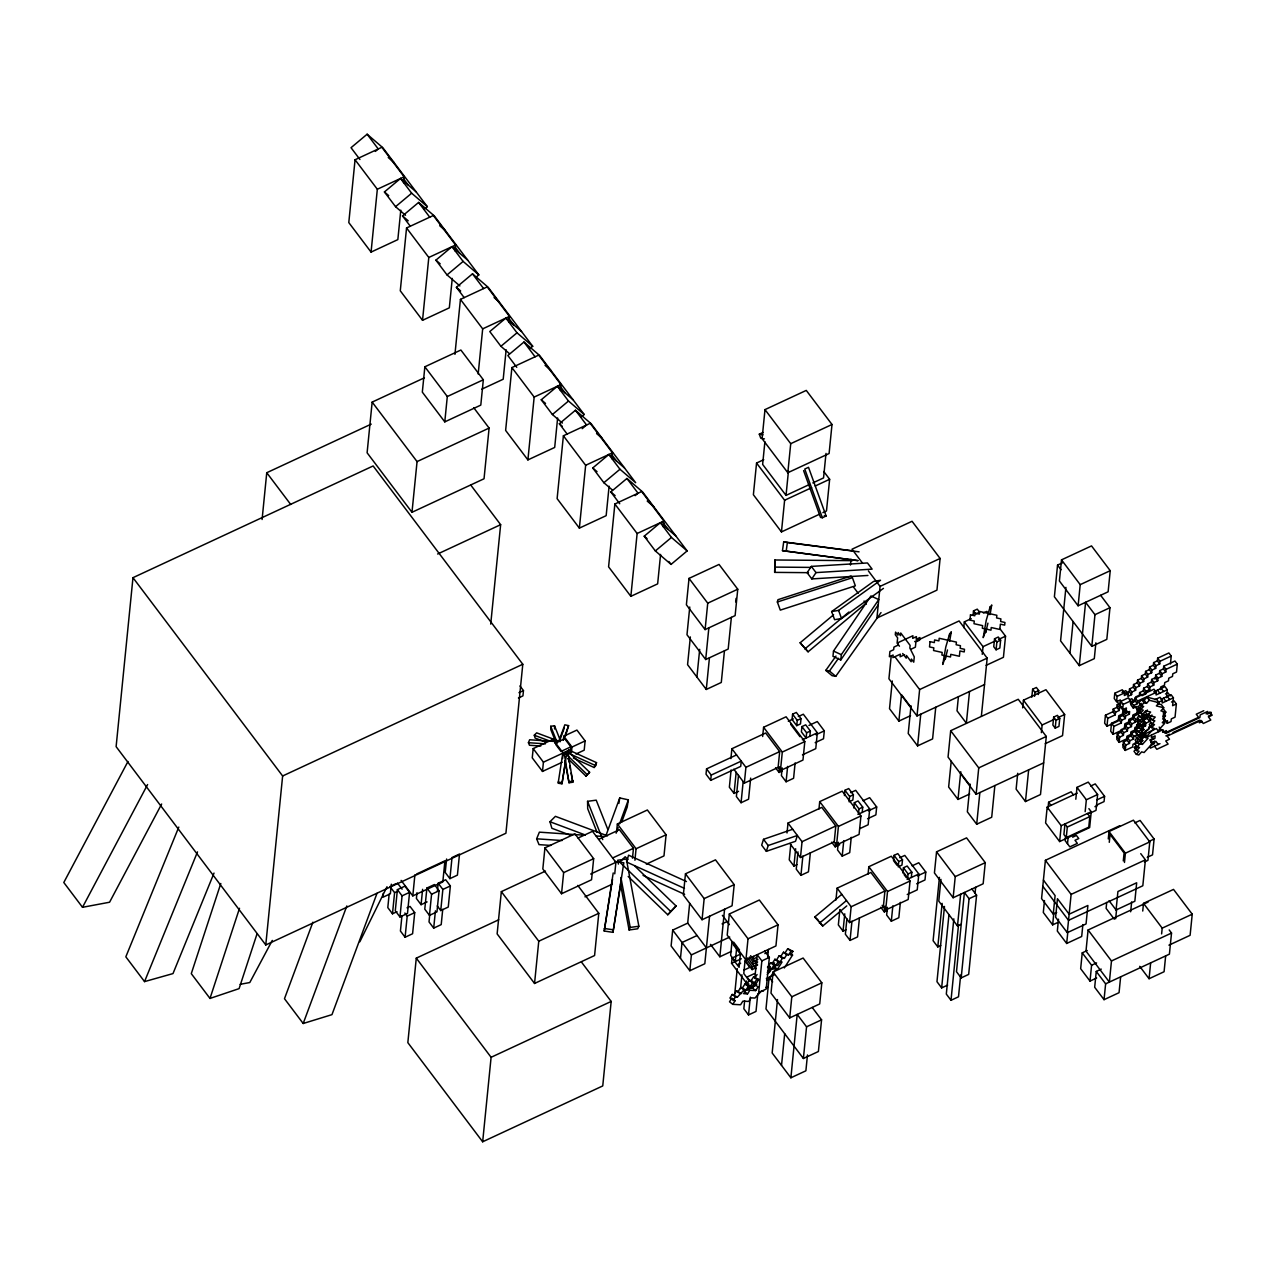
<?xml version="1.0" encoding="UTF-8"?>
<svg xmlns="http://www.w3.org/2000/svg" width="1276" height="1276" viewBox="0 0 1276 1276"><rect width="100%" height="100%" fill="white"/><g stroke="black" fill="none" stroke-linecap="round" stroke-linejoin="round"><path stroke-width="1.5" d="M561.966 783.799L566.719 753.318L562.875 752.76L558.138 783.225L561.966 783.799L565.428 762.282M621.284 880.663L612.974 932.341L604.218 931.033L613.214 872.943M612.974 932.341L623.82 862.767L615.064 861.46M132.975 577.677L116.116 746.651L265.775 944.958L505.918 833.244L522.793 664.27L373.134 465.963L132.975 577.677L282.634 775.983L265.775 944.958M262.09 519.507L266.748 472.726L371.22 424.126M403.535 182.675L404.125 176.79L381.859 147.282L355.063 159.755L348.795 222.582L371.061 252.09L397.841 239.617L400.792 210.173M371.061 252.09L377.329 189.247L355.063 159.755M424.398 377.808L372.161 402.099L367.105 452.789L411.988 512.282L484.035 478.771L489.107 428.082L473.747 407.73M455.006 250.894L455.596 245.008L433.346 215.5L406.55 227.973L400.281 290.8L422.531 320.308L449.327 307.835L452.262 278.391M422.531 320.308L428.8 257.465L406.55 227.973M424.86 366.786L422.324 392.131L444.782 421.877L480.797 405.114L483.333 379.769L460.875 350.023L424.86 366.786L447.302 396.533L444.782 421.877M411.988 512.282L417.061 461.593L372.161 402.099M383.247 893.439L382.864 897.267L390.36 893.79L391.317 884.188M389.148 894.157L387.808 907.603L392.482 913.807L396.98 911.702M392.482 913.807L394.587 892.674L389.914 886.485M397.394 889.643L395.289 910.777L399.962 916.965L407.475 913.472L409.58 892.355L404.907 886.166L397.394 889.643L402.068 895.848L399.962 916.965M454.942 354.345L460.429 299.366L487.209 286.893L509.475 316.4L508.885 322.286M401.956 915.674L400.425 931.033L405.098 937.238L412.595 933.745L414.716 912.627L410.027 906.423L407.028 907.826M405.098 937.238L407.204 916.12L404.859 913.026M416.678 873.948L444.925 860.806L442.82 881.923L412.802 895.896L414.907 874.762M416.981 892.722L416.407 898.479L421.08 904.684L427.093 901.893M421.08 904.684L422.611 889.324M498.709 919.789L416.279 958.148L407.841 1042.636L482.663 1141.781L602.75 1085.924L611.172 1001.437L581.489 962.088M426.902 888.048L424.78 909.166L429.47 915.37L436.966 911.877L439.072 890.76L434.398 884.555L426.902 888.048L431.575 894.237L429.47 915.37M478.181 374.012L482.679 328.857L460.429 299.366M429.789 914.238L429.023 921.926L433.696 928.115L441.209 924.622L442.74 909.262M433.696 928.115L435.419 910.841M437.413 890.919L438.178 883.231L445.691 879.738L450.364 885.943L448.259 907.061L440.746 910.554L437.237 905.912M440.746 910.554L442.852 889.436L438.178 883.231M446.584 859.003L445.228 872.449L449.918 878.638L457.414 875.145L459.52 854.027L452.023 857.52L449.918 878.638M506.141 349.768L503.207 379.227L481.77 389.196M560.371 390.504L560.962 384.602L538.695 355.111L511.899 367.568L505.631 430.411L527.897 459.902L554.693 447.445L557.628 417.986M490.718 624.108L500.639 524.675L470.716 485.008M527.897 459.902L534.165 397.075L511.899 367.568M545.49 871.109L501.34 891.637L497.13 933.888L534.548 983.461L594.584 955.533L598.795 913.297L577.757 885.4M519.954 685.946L523.463 690.603L522.937 695.883L518.439 697.972M482.663 1141.781L491.1 1057.294L416.279 958.148M611.858 458.722L612.432 452.82L590.182 423.329L563.386 435.786L557.118 498.629L579.368 528.12L606.164 515.663L609.099 486.204M562.588 758.534L563.131 753L552.891 739.426L533.177 748.597L532.251 757.848L542.491 771.422L562.222 762.235M542.491 771.422L543.416 762.171L533.177 748.597M544.932 847.838L542.826 868.956L561.536 893.742L591.554 879.77L593.659 858.652L574.95 833.866L544.932 847.838L563.641 872.625L561.536 893.742M579.368 528.12L585.652 465.293L563.386 435.786M534.548 983.461L538.759 941.225L501.34 891.637M563.418 739.889L563.785 736.188L576.927 730.079L585.126 740.925L584.201 750.176L575.986 754.004M570.308 752.043L570.835 746.843L564.694 738.708L554.837 743.286M571.425 752.601L571.967 747.05L563.785 736.188M663.329 526.924L663.919 521.039L641.653 491.547L614.872 504.004L608.588 566.831L630.854 596.339L657.65 583.866L660.585 554.422M630.854 596.339L637.123 533.496L614.872 504.004M616.595 831.633L617.361 823.961L647.379 809.989L666.088 834.775L663.983 855.909L646.326 864.123M614.745 873.837L615.893 862.321L592.511 831.33L578.092 838.029M632.481 858.19L633.47 848.285L619.434 829.703L598.651 839.369M634.922 860.263L636.07 848.747L617.361 823.961M689.024 578.395L686.392 604.792L705.102 629.594L735.12 615.622L737.751 589.225L719.042 564.439L689.024 578.395L707.733 603.181L705.102 629.594M689.758 607.009L686.982 634.73L705.692 659.517L728.197 649.053L731.371 617.361M690.348 636.947L687.573 664.668L706.282 689.455L721.291 682.469L724.449 650.792M696.919 677.062L699.695 649.34M689.678 903.328L687.7 923.122L672.691 930.108L671.112 945.947L689.806 970.733L704.815 963.763L709.568 916.232M705.692 659.517L708.85 627.84M685.467 873.821L683.346 894.939L702.055 919.725L732.073 905.769L734.194 884.635L715.485 859.849L685.467 873.821L704.161 898.607L702.055 919.725M706.282 689.455L709.44 657.778M680.459 958.34L682.038 942.501L697.047 935.515M736.571 754.913L706.553 768.886L706.027 774.165L710.7 780.354L740.718 766.398L741.244 761.118L711.226 775.074L710.7 780.354M689.806 970.733L691.401 954.895L672.691 930.108M735.694 601.953L736.045 598.428M763.75 459.695L756.556 463.044L753.382 494.737L781.454 531.917L819.272 514.324M764.994 409.612L762.091 438.641L787.818 472.726L829.097 453.522L832 424.493L806.273 390.408L764.994 409.612L790.721 443.681L787.818 472.726M730.909 758.614L731.882 748.725L765.664 733.014L779.684 751.596L778.105 767.434L780.449 770.544L802.971 760.065L804.805 741.579L786.096 716.793L763.59 727.272L762.665 736.507M731.1 769.954L729.362 787.228L734.051 793.433L738.549 791.327M764.898 441.767L762.633 464.4L786.032 495.391L809.255 484.577M734.051 793.433L736.156 772.299M731.499 951.338L719.839 956.777L724.577 909.246M738.485 775.409L736.38 796.527L741.069 802.716L748.565 799.223L750.671 778.105M729.314 913.999L727.208 935.117L745.918 959.903L775.936 945.947L778.041 924.829L759.348 900.027L729.314 913.999L748.023 938.785L745.918 959.903M741.069 802.716L743.174 781.598M778.105 767.434L744.339 783.145L745.918 767.307L731.882 748.725M732.009 941.513L730.638 955.373L735.311 961.562L736.699 947.701M747.927 984.992L731.563 963.316L732.089 958.037L740.415 954.145L733.397 944.83L733.668 942.182L739.506 949.934M852.464 560.643L774.915 559.989L774.676 572.382L808.49 572.669M774.676 572.382L774.915 559.989M734.689 994.371L737.257 968.628M781.454 531.917L784.612 500.24L756.556 463.044M786.032 495.391L788.472 470.876M740.415 954.129L739.091 967.32L732.089 958.037M740.543 988.677L741.93 974.816M744.626 1000.815L743.844 1008.742L748.518 1014.93L756.014 1011.437L757.8 993.621M746.205 984.976L746.604 981.021M755.44 968.069L752.106 969.616L752.377 966.985L746.524 959.233M749.395 957.048L752.904 961.689L752.633 964.337L757.641 962.008M753.43 956.41L753.159 959.058L756.493 957.51M748.518 1014.93L750.288 997.114M754.02 986.348L754.403 982.392M754.802 978.437L757.178 954.671L761.852 960.876L758.694 992.553L766.19 989.06L769.364 957.383L764.675 951.178M782.076 771.087L779.078 772.474L779.652 766.716M780.449 770.544L782.3 752.058L763.59 727.272M782.172 767.897L781.406 775.585L786.096 781.773L793.592 778.28L795.123 762.92M767.642 957.351L768.439 949.44M792.587 714.193L792.061 719.473L796.734 725.661L800.483 723.923L801.009 718.643L796.336 712.439L792.587 714.193L797.261 720.382L796.734 725.661M786.096 781.773L787.627 766.413M774.149 974.912L769.141 977.241L765.983 1008.917L803.386 1058.49L818.394 1051.52L821.569 1019.827L812.206 1007.434M773.096 972.009L770.991 993.127L789.7 1017.913L819.718 1003.941L821.824 982.823L803.114 958.037L773.096 972.009L791.806 996.795L789.7 1017.913M787.021 832.989L788.01 823.084L821.776 807.373L835.812 825.971L834.233 841.809L836.577 844.903L859.083 834.424L860.933 815.954L842.224 791.168L819.702 801.631L818.969 809.032M826.003 453.411L823.546 477.926L812.828 482.918M801.934 726.586L801.408 731.866L806.097 738.054L806.623 732.775L801.934 726.586L805.698 724.832L810.372 731.036L809.845 736.316M790.769 844.489L789.238 859.849L793.927 866.037L796.926 864.649M777.499 999.539L772.171 1053.003L790.881 1077.789L805.89 1070.803L807.469 1054.965M823.802 471.546L829.639 479.282L826.481 510.974L822.876 512.649M793.927 866.037L795.65 848.763M797.979 851.858L796.256 869.147L800.929 875.336L808.442 871.843L810.356 852.655M834.233 841.809L800.467 857.52L802.046 841.682L788.01 823.084M781.518 1065.396L784.692 1033.704M800.929 875.336L802.859 856.132M798.313 716.554L803.322 714.225L817.342 732.823L815.763 748.661L802.429 754.866M808.952 725.438L817.294 721.562L824.312 730.861L823.514 738.772L815.173 742.664M790.881 1077.789L797.197 1014.42L806.56 1026.813L803.386 1058.49M840.788 659.963L841.315 654.684L878.749 599.592L870.95 595.972L833.499 651.063L832.973 656.342L840.788 659.963L878.223 604.872M850.438 565.045L851.028 559.111M839.704 844.744L835.19 846.849L835.573 843.005M836.577 844.903L838.412 826.417L819.702 801.631M838.3 842.256L837.534 849.944L842.208 856.132L849.72 852.655L851.252 837.295M844.425 795.586L844.951 790.307L848.715 788.552L853.389 794.757L852.862 800.036L849.098 801.775L849.641 796.495L844.951 790.307M835.94 900.027L837.12 888.16L870.886 872.449L884.922 891.031L883.343 906.869L849.561 922.58L840.214 910.187M842.208 856.132L843.739 840.772M839.879 909.565L838.348 924.925L843.021 931.113L846.036 929.725M853.788 807.979L854.314 802.7L858.062 800.945L862.736 807.15L862.209 812.429M843.021 931.113L844.76 913.839M846.897 918.848L845.366 934.207L850.039 940.412L857.552 936.919L859.466 917.715M868.382 570.898L880.073 586.386L876.915 618.062L936.951 590.134L940.109 558.457L912.053 521.278L852.017 549.206L862.528 563.147M858.461 814.168L858.987 808.888L854.314 802.7M849.561 922.58L851.156 906.742L837.12 888.16M850.039 940.412L851.953 921.208M850.677 792.667L855.686 790.338L869.722 808.936L868.143 824.774L859.801 828.65M868.079 874.092L868.812 866.707L891.334 856.228L910.043 881.014L908.193 899.5L885.672 909.979L882.163 905.322M891.19 656.135L888.925 678.768L916.997 715.948L984.53 684.542M862.991 800.77L869.658 797.675L876.676 806.974L875.878 814.885L867.552 818.761M892.291 680.985L889.516 708.706L898.878 721.1L910.554 715.676M898.878 721.1L901.446 695.356M887.298 910.522L884.3 911.909L884.874 906.151M885.672 909.979L887.522 891.493L868.812 866.707M887.41 907.332L886.645 915.02L891.318 921.208L898.83 917.715L900.362 902.355M894.061 855.367L898.735 861.571L898.208 866.851L901.972 865.096L902.499 859.817L897.81 853.628L894.061 855.367L893.535 860.646L897.044 865.303M911 705.772L908.225 733.493L917.588 745.886L932.597 738.916L935.755 707.223M891.318 921.208L892.849 905.848M916.997 715.948L919.629 689.55L895.082 657.012M902.898 873.039L903.424 867.76L907.172 866.021L911.846 872.21L911.319 877.489M917.588 745.886L920.746 714.209M907.571 879.244L908.097 873.964L903.424 867.76M899.787 857.743L904.796 855.414L918.832 873.996L917.237 889.85L907.236 894.492M947.478 649.962L945.213 659.453L945.484 656.805L942.741 664.445L945.787 647.028L949.791 633.327L949.535 635.974L951.274 631.764L949.647 641.35M912.101 865.846L918.768 862.751L925.786 872.034L924.988 879.962L916.647 883.837M936.552 851.826L934.431 872.943L953.14 897.73L983.158 883.774L985.279 862.656L966.57 837.869L936.552 851.826L955.245 876.612L953.14 897.73M1017.706 773.288L1016.127 789.142L1025.473 801.535L1040.498 794.549L1046.288 736.459L1018.232 699.28L950.684 730.701L948.052 757.099L976.108 794.294L1043.656 762.873M963.747 627.632L964.321 621.875L971.243 618.653M939.439 877.362L933.107 940.715L937.796 946.92L940.795 945.516M951.21 761.293L948.642 787.037L957.989 799.43L969.664 794.007M958.388 696.951L957.016 710.812L966.363 723.205L969.521 691.512M940.954 879.355L938.785 901.143L957.494 925.929L960.828 924.366M937.796 946.92L942.135 903.344M973.11 614.857L973.492 610.885L977.257 609.146L979.585 612.241L975.837 613.995L973.492 610.885M944.479 906.454L936.967 981.691L941.64 987.895L947.653 985.104M957.989 799.43L960.764 771.709M941.64 987.895L948.961 914.621M953.826 918.848L946.313 994.084L951.003 1000.288L958.499 996.795L960.668 975.008M982.249 654.333L983.03 646.661L964.321 621.875M970.111 784.102L967.352 811.823L976.698 824.216L991.707 817.246L994.865 785.553M957.494 925.929L960.653 894.237M987.927 623.151L985.662 632.641L985.933 630.009L983.19 637.633L986.252 620.232L990.24 606.531L989.985 609.162L991.723 604.952L990.096 614.538M951.003 1000.288L958.499 925.036M981.372 716.219L987.177 658.129L959.105 620.949L914.669 641.621M976.108 794.294L978.74 767.881L950.684 730.701M994.546 638.782L993.749 646.693L996.093 649.803L999.842 648.048L1000.639 640.137L998.295 637.027L994.546 638.782L996.875 641.876L996.093 649.803M961.179 977.894L969.074 898.703L964.401 892.498L956.49 971.706L961.179 977.894L968.675 974.401L976.587 895.21L971.913 889.005M976.698 824.216L979.856 792.54M975.071 893.2L975.662 887.267M999.698 628.43L1005.536 636.182L1003.43 657.3L986.109 665.354M1022.666 707.877L1023.432 700.205L1045.953 689.726L1064.647 714.512L1062.541 735.63L1045.219 743.685M1031.821 697.143L1032.619 689.231L1036.367 687.477L1038.712 690.571L1038.313 694.543M1034.549 696.281L1034.948 692.326L1032.619 689.231M1025.473 801.535L1028.647 769.843M1062.557 562.78L1057.549 565.093L1054.391 596.785L1091.809 646.358L1106.818 639.372L1109.976 607.695L1100.63 595.302M1041.375 732.663L1042.141 724.991L1023.432 700.205M1061.504 559.861L1059.399 580.979L1078.108 605.781L1108.126 591.809L1110.232 570.691L1091.522 545.905L1061.504 559.861L1080.214 584.647L1078.108 605.781M1065.923 587.391L1060.579 640.855L1079.289 665.641L1094.298 658.655L1095.877 642.817M1053.657 717.112L1052.875 725.039L1055.204 728.133L1058.952 726.379L1059.75 718.468L1057.405 715.357L1053.657 717.112L1056.002 720.206L1055.204 728.133M1077.199 793.146L1047.181 807.118L1045.602 822.956L1059.638 841.554L1089.656 827.582L1091.235 811.743L1088.891 808.649M1047.899 809.319L1048.601 802.269L1071.122 791.806L1073.451 794.9M1119.69 825.747L1045.395 860.311L1041.567 898.591L1053.258 914.079L1056.672 912.5M1044.486 900.585L1043.305 912.468L1052.652 924.861L1057.66 922.532M1069.942 653.248L1073.1 621.572M1059.638 841.554L1061.217 825.7L1047.181 807.118M1053.258 914.079L1055.108 895.608L1043.417 880.105M1052.652 924.861L1053.832 912.978M1079.289 665.641L1085.605 602.288L1094.967 614.681L1091.809 646.358M1065.508 837.152L1065.157 840.677L1069.846 846.865L1077.343 843.388L1074.998 840.278L1078.762 838.539L1076.418 835.445L1072.669 837.184M1066.257 837.614L1067.31 827.055L1064.966 823.961L1063.913 834.52L1066.257 837.614L1088.763 827.151L1089.816 816.592L1087.487 813.482M1058.522 919.183L1057.325 931.065L1066.688 943.458L1081.697 936.472L1082.877 924.59M1067.502 843.771L1068.203 836.737M1075.812 799.239L1076.992 787.372L1088.253 782.124L1097.615 794.517L1096.02 810.372L1089.592 813.354M1067.294 932.676L1055.603 917.189L1057.453 898.703L1069.144 914.19L1087.902 905.466L1086.051 923.952L1067.294 932.676L1071.122 894.396L1045.395 860.311M1066.688 943.458L1067.868 931.576M1085.158 811.648L1086.354 799.765L1076.992 787.372M1119.706 703.555L1117.202 704.719L1116.947 707.351L1113.198 709.105L1112.927 711.737L1105.431 715.23L1104.633 723.157L1106.978 726.251L1118.223 721.02L1118.749 715.74L1122.513 713.986L1122.768 711.354L1125.273 710.19M1087.248 950.524L1082.239 952.853L1080.66 968.691L1090.007 981.085L1096.674 977.974M1106.978 726.251L1107.759 718.324L1105.431 715.23M1088.093 929.981L1085.988 951.098L1109.37 982.089L1111.476 960.972L1088.093 929.981L1148.129 902.052M1125.783 711.609L1123.295 712.774L1123.024 715.405L1119.275 717.16L1119.004 719.792L1111.508 723.285L1110.71 731.212L1113.055 734.306L1122.705 729.824M1122.019 692.405L1125.767 690.667L1128.112 693.761L1124.347 695.516L1124.619 692.868L1122.274 689.774L1114.777 693.267L1114.251 698.546L1116.58 701.64L1120.344 699.902L1119.818 705.181L1117.473 702.071M1090.725 786.016L1095.239 783.911L1104.585 796.32L1104.059 801.599L1096.547 805.076M1113.055 734.306L1113.836 726.395L1111.508 723.285M1107.759 718.324L1115.272 714.847L1115.527 712.199L1113.198 709.105M1116.58 701.64L1117.106 696.361L1114.777 693.267M1090.007 981.085L1091.586 965.246L1082.239 952.853M1115.527 712.199L1119.275 710.461L1119.546 707.813L1117.202 704.719M1137.395 712.056L1137.139 714.704L1133.391 716.442L1133.12 719.09L1129.372 720.828L1129.101 723.476L1125.352 725.215L1125.081 727.846L1121.333 729.601L1121.078 732.233L1117.313 733.987L1116.787 739.267L1119.132 742.361L1126.644 738.868L1126.899 736.236L1130.648 734.482L1130.919 731.85L1134.667 730.095L1134.938 727.464L1138.686 725.709M1129.34 699.886L1131.844 698.722L1134.189 701.816L1130.44 703.57L1130.696 700.923L1128.351 697.828L1120.854 701.322L1120.328 706.601L1122.657 709.695L1126.421 707.957L1125.895 713.236L1129.643 711.482L1129.372 714.129L1125.623 715.868L1125.368 718.516L1121.604 720.254L1121.349 722.902L1113.836 726.395M1108.286 838.922L1109.019 831.537L1133.407 820.181L1149.788 841.873L1147.937 860.359L1144.444 861.97M1101.268 969.106L1096.259 971.435L1094.68 987.273L1104.043 999.666L1119.052 992.696L1120.631 976.858M1119.132 742.361L1119.658 737.081L1117.313 733.987M1109.275 842.32L1110.056 834.408L1124.092 852.99L1123.295 860.917M1122.657 709.695L1123.199 704.416L1120.854 701.322M1106.707 902.435L1106.117 908.368L1114.299 919.214M1119.658 737.081L1123.406 735.343L1123.678 732.695L1121.333 729.601M1124.315 729.075L1124.842 723.795L1128.59 722.041L1128.845 719.409L1132.61 717.654L1132.865 715.023L1136.613 713.268M1139.197 727.145L1135.449 728.883L1135.177 731.531L1131.429 733.269L1131.174 735.917L1127.41 737.656L1127.155 740.303L1123.406 742.042L1122.88 747.321L1125.209 750.416L1132.721 746.923L1132.976 744.291L1136.725 742.536M1128.112 693.761L1127.84 696.409L1131.589 694.654L1131.86 692.023L1129.515 688.912L1133.279 687.174L1133.535 684.526L1137.283 682.788L1137.554 680.14L1141.302 678.401L1141.573 675.77L1145.322 674.015L1145.577 671.383L1149.341 669.629L1149.596 666.997L1153.344 665.243L1153.616 662.611L1157.364 660.856L1157.635 658.193L1168.896 652.961L1171.224 656.055L1170.443 663.999M1131.589 694.654L1129.26 691.56L1129.515 688.912M1125.209 750.416L1125.735 745.136L1123.406 742.042M1123.678 732.695L1127.426 730.957L1127.697 728.309L1125.352 725.215M1153.727 691.879L1164.988 686.632L1167.317 689.742L1156.072 694.973L1156.327 692.326L1153.983 689.231L1135.225 697.956L1134.97 700.604L1131.206 702.342L1130.951 704.99L1133.295 708.084L1137.044 706.346L1136.772 708.977L1140.106 707.43M1125.735 745.136L1129.483 743.398L1129.754 740.75L1127.41 737.656M1104.043 999.666L1105.622 983.828L1096.259 971.435M1127.697 728.309L1131.445 726.57L1131.7 723.923L1129.372 720.828M1133.295 708.084L1133.551 705.453L1131.206 702.342M1131.86 692.023L1135.608 690.268L1135.879 687.636L1133.535 684.526M1116.069 909.979L1117.92 891.509L1136.677 882.769L1134.842 901.255L1116.069 909.979L1109.051 900.681M1115.655 918.784L1116.644 908.879M1129.754 740.75L1133.503 739.011L1133.774 736.364L1131.429 733.269M1131.7 723.923L1135.465 722.184L1135.72 719.536L1133.391 716.442M1133.551 705.453L1137.299 703.698L1137.57 701.066L1135.225 697.956M1139.787 709.233L1137.299 710.397L1137.028 713.045L1140.058 717.016L1144.987 718.276L1139.308 724.481L1136.98 721.387L1138.862 719.313M1135.879 687.636L1139.628 685.882L1139.883 683.25L1137.554 680.14M1160.458 689.598L1160.713 686.966L1164.462 685.212L1164.733 682.58L1168.481 680.826L1168.752 678.194L1172.5 676.44L1172.756 673.808L1176.52 672.053L1177.301 664.11L1174.973 661.016L1163.712 666.247L1163.441 668.911L1159.693 670.666L1159.437 673.297L1155.673 675.052L1155.418 677.684L1151.67 679.438L1151.399 682.07L1147.65 683.824L1147.379 686.456L1143.631 688.211L1143.36 690.842L1139.612 692.597L1139.356 695.229L1135.592 696.967L1135.337 699.615L1132.833 700.779M1124.475 862.464L1125.384 853.213L1109.019 831.537M1139.883 683.25L1143.647 681.496L1143.902 678.864L1141.573 675.77M1139.612 692.597L1141.956 695.691L1145.704 693.937L1145.976 691.305L1143.631 688.211M1143.902 678.864L1147.65 677.109L1147.922 674.478L1145.577 671.383M1143.057 727.017L1145.561 725.853L1145.816 723.205L1143.487 720.111L1147.236 718.372L1147.491 715.724L1149.835 718.819L1149.564 721.466L1145.816 723.205M1146.98 714.305L1146.709 716.952L1144.221 718.101M1145.976 691.305L1149.724 689.55L1149.979 686.919L1147.65 683.824M1147.922 674.478L1151.67 672.723L1151.941 670.091L1149.596 666.997M1130.664 911.798L1131.652 901.893M1149.979 686.919L1153.743 685.164L1153.998 682.532L1151.67 679.438M1151.941 670.091L1155.689 668.337L1155.96 665.705L1153.616 662.611M1153.998 682.532L1157.747 680.778L1158.018 678.146L1155.673 675.052M1155.96 665.705L1159.709 663.951L1159.964 661.287L1157.635 658.193M1154.62 741.133L1154.349 743.764L1150.601 745.519L1150.33 748.151L1159.98 743.669M1158.018 678.146L1161.766 676.392L1162.037 673.76L1159.693 670.666M1140.728 853.628L1145.417 859.833L1142.817 885.767L1068.522 920.331L1042.795 886.246M1154.955 699.663L1160.075 697.286L1162.404 700.396L1162.149 703.028L1173.41 697.797L1171.065 694.686L1161.064 699.344M1162.037 673.76L1165.785 672.021L1166.057 669.358L1163.712 666.247M1142.738 911.048L1143.503 903.36L1173.521 889.404L1192.231 914.19L1190.109 935.308L1168.928 945.165M1164.844 711.849L1163.792 722.407L1167.54 720.653L1167.285 723.301L1171.033 721.546L1171.288 718.914L1175.052 717.16L1176.36 703.969L1174.032 700.875L1171.527 702.039M1166.535 697.653L1167.317 689.742M1134.779 822.892L1140.074 820.436L1154.11 839.034L1152.531 854.872L1147.236 857.328M1173.41 697.797L1172.612 705.708L1176.36 703.969M1165.658 955.899L1164.079 971.738L1149.07 978.724L1150.649 962.886M1161.623 933.904L1162.197 928.146L1143.503 903.36M1169.183 929.933L1171.527 933.043L1169.406 954.161L1105.622 983.828M782.475 550.658L857.855 560.611L782.475 550.658L783.687 541.885L853.453 550.945M786.16 551.312L787.372 542.539L783.687 541.885M604.218 931.033L612.528 879.355M558.872 741.021L564.837 724.8L568.602 725.629L565.443 736.045M618.876 803.417L619.753 797.931L628.366 799.845L627.186 807.15L621.747 821.967M777.355 602.001L852.416 577.709L855.351 585.828L780.29 610.119L777.355 602.001L777.929 599.704L851.092 576.018M568.793 750.001L567.916 753L595.653 765.632L596.514 762.633L568.793 750.001L567.294 751.883M573.339 758.04L594.138 767.514L596.514 762.633M792.683 829.272L763.511 839.321L761.676 845.143L766.35 851.331L795.522 841.283L797.372 835.477L768.184 845.525L766.35 851.331M220.812 883.486L191.288 973.652L209.998 998.438L239.09 988.629L256.939 934.16M209.998 998.438L239.521 908.273M560.339 738.804L564.311 727.99M563.306 740.064L568.602 725.629M606.164 834.982L619.753 797.931M616.133 833.196L618.174 827.63M619.53 823.929L628.366 799.845M312.875 922.213L284.484 998.709L303.194 1023.496L331.967 1014.643L376.994 893.375M303.194 1023.496L346.833 905.96M178.799 827.087L125.83 956.825L144.539 981.611L172.994 973.588L214.017 873.087M144.539 981.611L197.509 851.874M540.801 746.013L529.476 745.248L528.423 742.696L529.636 739.777L557.931 741.691M550.769 845.43L539.014 844.632L536.638 838.81L539.381 832.159L584.424 835.206M569.016 782.762L564.024 752.218L567.82 751.692L572.812 782.236L569.016 782.762L564.901 760.687M618.413 864.075L617.696 860.247L626.341 859.051L638.861 926.232L637.729 928.784L629.084 929.981L630.216 927.413L620.918 877.505M359.832 941.784L387.011 886.74M127.967 761.485L63.8 882.513L82.509 907.3L109.576 902.228L161.653 804.008M82.509 907.3L147.601 784.533M272.282 940.412L249.793 982.536L240.143 984.322M750.224 986.523L746.986 983.987L749.315 980.367L751.261 980.462L753.59 976.842L758.757 979.49L756.445 983.11L752.537 982.903L747.895 990.16L744.004 989.937L737.416 997.082L732.233 994.435L729.92 998.055L735.088 1000.703L732.775 1004.34L729.537 1001.788L731.866 998.167L735.088 1000.703M734.178 994.546L736.507 990.91L741.675 993.573M738.453 991.021L740.782 987.401L745.95 990.048M733.142 1000.607L735.47 996.971L737.416 997.082M742.728 987.512L745.04 983.876L748.948 984.099M758.757 979.49L756.812 979.378L752.17 986.635L748.278 986.428L743.637 993.669L747.529 993.892L749.857 990.256L755.695 990.591L758.024 986.954L754.786 984.418L752.473 988.039L748.565 987.831M755.536 976.953L757.083 974.529M771.565 968.931L768.343 966.395L770.656 962.774L774.564 962.981M780.115 961.897L774.931 959.249L772.618 962.87L775.84 965.422M773.32 967.463L777.419 969.266L782.06 962.008L778.169 961.785L773.527 969.042L769.619 968.835L767.307 972.456L769.253 972.567L773.894 965.31L777.786 965.517L782.427 958.276L784.389 958.372L786.702 954.751L788.648 954.863L790.976 951.242L792.922 951.338L790.594 954.974L792.555 955.07L784.293 967.974M767.259 974.385L770.257 969.712M776.877 959.361L779.205 955.724L784.389 958.372M781.151 955.836L783.48 952.215L788.648 954.863M785.426 952.327L787.739 948.69L792.922 951.338M766.557 979.92L768.503 980.032L775.473 969.154M811.807 578.921L816.018 572.605L872.13 569.144L867.457 562.955L811.329 566.4L807.134 572.717L811.807 578.921L867.919 575.46M881.03 612.592L835.748 676.328L832.064 675.674L825.779 670.394L835.971 656.055M825.779 670.394L829.448 671.032L838.507 658.288M594.138 767.514L595.653 765.632M567.852 758.582L585.955 776.095L587.215 774.628L564.933 753.047L567.31 750.687L589.608 772.251L588.348 773.735M628.175 876.468L667.763 914.78L676.089 905.992L635.097 866.324M676.089 905.992L667.763 914.78M1159.182 727.081L1161.511 730.175L1159.039 729.537L1164.733 723.348L1162.261 722.71L1165.1 719.6L1162.627 718.978L1165.466 715.868L1163.01 715.246L1165.849 712.136L1160.905 710.876L1163.744 707.781L1156.343 705.883L1159.182 702.773L1149.325 700.253L1146.486 703.347L1144.141 700.253L1141.669 699.615L1138.83 702.709L1141.175 705.819L1143.647 706.441L1140.808 709.552L1138.463 706.457L1141.302 703.347M1144.141 700.253L1146.98 697.143L1156.853 699.679L1159.182 702.773M1141.175 705.819L1144.014 702.709L1146.486 703.347M1139.245 715.581L1137.347 717.654L1139.675 720.749L1145.37 714.544L1140.425 713.284L1138.096 710.19L1140.935 707.079M1137.713 713.922L1140.553 710.812L1138.096 710.19M1140.425 713.284L1143.264 710.174L1140.808 709.552M1140.058 717.016L1145.736 710.812L1150.665 712.072L1147.826 715.182L1145.497 712.088L1147.379 710.014M1137.745 730.526L1135.847 732.583L1138.192 735.678L1143.87 729.489L1138.942 728.213L1136.597 725.119L1138.495 723.045M1138.942 728.213L1144.62 722.009L1142.275 718.914M1151.941 715.007L1150.059 717.08L1152.388 720.174L1154.86 720.812L1152.021 723.907L1149.676 720.812L1151.574 718.739M1136.597 725.119L1139.069 725.757L1136.23 728.851L1138.559 731.945L1144.237 725.741L1139.308 724.481M1137.379 734.258L1135.48 736.316L1137.825 739.426L1142.754 740.686L1137.075 746.891L1134.731 743.78L1137.57 740.686M1152.388 720.174L1155.227 717.08L1147.826 715.182M1137.953 736.954L1135.114 740.048L1137.442 743.158L1142.387 744.418L1148.065 738.214L1145.593 737.576L1143.248 734.482L1151.781 725.183M1151.207 722.487L1149.309 724.545L1151.638 727.639L1154.11 728.277L1145.593 737.576M1137.825 739.426L1143.503 733.221L1141.159 730.111M1137.442 743.158L1143.121 736.954L1140.792 733.844M1151.638 727.639L1154.493 724.545L1152.021 723.907M1135.879 749.187L1133.997 751.261L1136.326 754.355L1139.165 751.245L1136.709 750.623L1134.364 747.513L1136.262 745.455M1141.175 740.08L1145.72 735.12L1143.248 734.482M1136.709 750.623L1139.548 747.513L1137.075 746.891M1154.206 741.484L1144.109 752.521L1141.637 751.883L1138.798 754.993L1136.326 754.355M546 742.169L535.107 738.086L534.277 735.231L536.654 732.855L560.26 741.707M570.468 835.254L551.87 828.283L549.972 821.744L555.411 816.337L607.472 835.844M585.955 776.095L589.608 772.251M424.414 209.12L427.332 206.664L382.816 147.681L367.121 134.219L351.028 147.697L359.928 159.5M375.335 151.413L378.254 148.973L367.121 134.219M405.529 215.261L395.56 206.696L384.427 191.942L400.52 178.465L416.199 191.926M395.56 206.696L411.654 193.218L427.332 206.664M410.298 226.235L402.514 215.915L418.608 202.437L434.287 215.883L478.819 274.882L475.884 277.339M459.87 285.92L447.031 274.914L435.898 260.16L451.991 246.683L467.686 260.129M447.031 274.914L463.124 261.421L478.819 274.882M464.177 297.627L456.393 287.307L472.487 273.83L488.166 287.275L532.698 346.274L529.763 348.731M521.565 331.521L505.87 318.075L489.777 331.553L500.91 346.29L509.475 353.643M500.91 346.29L517.003 332.813L532.698 346.274M581.25 416.949L584.169 414.493L539.652 355.494L523.957 342.032L507.864 355.51L516.764 367.313M562.381 423.074L552.396 414.509L541.263 399.771L557.357 386.277L573.052 399.739M552.396 414.509L568.49 401.031L584.169 414.493M567.134 434.047L559.351 423.728L575.444 410.25L591.139 423.712L635.655 482.711L619.961 469.249L608.843 454.495L592.734 467.973L603.867 482.727L612.432 490.064M582.191 428.672L586.577 425.004L575.444 410.25M603.867 482.727L619.961 469.249M619.737 503.749L610.821 491.946L626.931 478.468L642.61 491.93L687.142 550.913L671.048 564.407L655.354 550.945L644.22 536.191L660.314 522.713L676.009 536.175M635.129 495.662L638.048 493.222L626.931 478.468M655.354 550.945L671.447 537.467L687.142 550.913M865.925 603.373L808.107 651.797L800.132 642.785L833.611 614.745M804.805 648.974L848.939 612.017M846.77 905.896L822.717 926.025L814.742 916.997L841.793 894.348M819.415 923.202L846.467 900.553M831.649 611.571L873.582 581.441L880.52 580.261L838.587 610.391L831.649 611.571L834.584 619.689L841.522 618.509L883.455 588.38M377.329 189.247L404.125 176.79M428.8 257.465L455.596 245.008M482.679 328.857L509.475 316.4M447.302 396.533L483.333 379.769M534.165 397.075L560.962 384.602M417.061 461.593L489.107 428.082M585.652 465.293L612.432 452.82M437.604 554.007L500.639 524.675M764.436 438.88L760.767 438.242L759.3 434.175L763.048 432.436M790.721 443.681L832 424.493M637.123 533.496L663.919 521.039M784.612 500.24L811.632 487.671M815.236 485.996L829.639 479.282M822.366 517.753L826.114 515.998L808.505 467.303L804.757 469.058L822.366 517.753L820.516 517.418L803.593 470.605M282.634 775.983L522.793 664.27M707.733 603.181L737.751 589.225M518.965 692.693L523.463 690.603M880.073 586.386L940.109 558.457M570.835 746.843L560.977 751.436L555.857 744.642M571.967 747.05L585.126 740.925M543.416 762.171L563.131 753M391.413 885.783L395.911 883.694M983.365 613.006L986.827 611.395L989.171 614.49M910.873 649.277L915.386 647.171L915.913 641.892L919.661 640.153L919.932 637.506L916.168 639.26L916.439 636.612L912.691 638.367L912.946 635.719L897.937 642.705L897.666 645.337L893.918 647.091L893.663 649.723L889.898 651.478L889.372 656.757L893.136 655.019L892.865 657.65L900.377 654.157L900.106 656.805L904.604 654.7M394.587 892.674L397.586 891.286M402.068 895.848L409.58 892.355M1080.214 584.647L1110.232 570.691M788.313 721.211L793.305 718.882M797.261 720.382L801.009 718.643M431.575 894.237L439.072 890.76M442.852 889.436L450.364 885.943M983.03 646.661L995.152 641.015M998.614 639.404L1005.536 636.182M407.204 916.12L414.716 912.627M996.875 641.876L1000.639 640.137M806.623 732.775L810.372 731.036M802.333 739.809L817.342 732.823M745.918 767.307L779.684 751.596M815.97 734.737L824.312 730.861M782.3 752.058L804.805 741.579M919.629 689.55L987.177 658.129M1094.967 614.681L1109.976 607.695M563.641 872.625L593.659 858.652M612.687 857.95L633.47 848.285M636.07 848.747L666.088 834.775M590.676 874.044L615.893 862.321M584.966 896.853L611.986 884.284M1034.948 692.326L1038.712 690.571M538.759 941.225L598.795 913.297M849.641 796.495L853.389 794.757M1159.964 661.287L1171.224 656.055M858.987 808.888L862.736 807.15M1042.141 724.991L1054.263 719.345M1057.724 717.734L1064.647 714.512M1056.002 720.206L1059.75 718.468M1166.057 669.358L1177.301 664.11M858.046 814.359L869.722 808.936M802.046 841.682L835.812 825.971M868.334 810.85L876.676 806.974M1117.106 696.361L1124.619 692.868M1154.636 678.896L1157.141 677.747M838.412 826.417L860.933 815.954M1125.496 693.299L1129.26 691.56M978.74 767.881L1046.288 736.459M704.161 898.607L734.194 884.635M1123.199 704.416L1130.696 700.923M1119.546 707.813L1122.051 706.649M1137.57 701.066L1156.327 692.326M1165.451 693.969L1167.939 692.82L1170.283 695.914M1157.284 702.773L1162.404 700.396M1135.72 719.536L1138.224 718.372M1142.849 717.032L1149.532 713.938M722.072 923.888L727.065 921.559M1151.542 725.581L1149.038 726.746L1148.783 729.394L1145.035 731.132L1144.763 733.78L1141.015 735.518M1133.774 736.364L1137.522 734.625L1135.177 731.531M1151.239 735.167L1147.491 736.906L1145.146 733.812L1156.407 728.564L1158.736 731.674M1203.778 710.716L1196.266 714.209L1198.611 717.319L1164.828 733.03L1162.5 729.92M1153.568 738.262L1149.82 740L1152.164 743.111L1155.912 741.356L1158.257 744.45M1206.107 713.826L1209.855 712.072L1212.2 715.182L1208.452 716.921L1210.78 720.015L1203.284 723.508L1200.939 720.414L1167.173 736.124L1169.502 739.219L1165.754 740.957L1168.098 744.067L1156.838 749.299L1154.493 746.205M691.401 954.895L729.744 937.062M1153.36 741.707L1150.856 742.871L1151.127 740.24L1154.876 738.485L1155.147 735.853L1151.383 737.592L1151.654 734.96L1162.915 729.712L1162.643 732.36L1166.392 730.606L1166.136 733.253L1199.903 717.543L1200.174 714.895L1207.67 711.418L1207.415 714.05L1211.163 712.311L1210.892 714.943L1208.404 716.107M1165.865 735.885L1169.422 734.242M1172.979 732.583L1199.647 720.174L1199.376 722.822L1202.375 721.418M898.735 861.571L902.499 859.817M491.1 1057.294L611.172 1001.437M748.023 938.785L778.041 924.829M908.097 873.964L911.846 872.21M907.156 879.435L918.832 873.996M851.156 906.742L884.922 891.031M917.444 875.926L925.786 872.034M731.563 963.316L741.308 958.77M887.522 891.493L910.043 881.014M1086.354 799.765L1097.615 794.517M737.64 964.656L740.654 963.268M764.834 953.619L768.168 952.071M1097.073 799.797L1104.585 796.32M752.904 961.689L757.896 959.377M761.852 960.876L769.364 957.383M1094.936 806.687L1097.44 805.523M743.828 970.159L749.825 967.367L745.152 961.179M752.377 966.985L757.37 964.656M1061.217 825.7L1091.235 811.743M955.245 876.612L985.279 862.656M1067.31 827.055L1089.816 816.592M754.499 973.572L747.002 977.049L749.331 980.159M750.256 988.102L755.264 985.774M969.074 898.703L976.587 895.21M791.806 996.795L821.824 982.823M1148.815 841.49L1154.11 839.034M1125.384 853.213L1149.788 841.873M1071.122 894.396L1145.417 859.833M806.56 1026.813L821.569 1019.827M1162.197 928.146L1192.231 914.19M1091.586 965.246L1096.594 962.917M1111.476 960.972L1171.527 933.043M569.511 781.63L573.307 781.119M630.216 927.413L638.861 926.232M555.443 741.244L550.785 729.505L550.738 726.283L554.518 725.773L559.845 739.187M597.088 832.399L587.694 808.681L587.566 801.328L596.211 800.164L607.791 829.352M775.202 567.102L810.994 567.405M768.343 966.395L770.289 966.506M754.786 984.418L756.732 984.53M765.807 987.385L767.753 987.496M763.495 991.021L761.549 990.91L754.945 998.055L751.054 997.832L748.725 1001.469L742.887 1001.134L740.558 1004.77L732.775 1004.34M528.423 742.696L545.41 743.844M596.179 835.987L604.011 836.53M536.638 838.81L562.094 840.533M787.372 542.539L859.067 551.838M558.154 782.092L561.998 782.666M604.298 928.465L613.054 929.773M759.3 434.175L762.968 434.829M824.28 515.679L826.114 515.998M1157.715 703.73L1161.415 704.671L1163.744 707.781M1139.675 720.749L1144.62 722.009M1136.98 721.387L1139.436 722.025M1138.559 731.945L1143.503 733.221M1138.192 735.678L1143.121 736.954M1134.364 747.513L1136.836 748.151M534.277 735.231L550.626 741.356M549.972 821.744L585.301 834.982M686.456 881.541L628.574 855.175L626.58 862.034L684.462 888.383M643.04 875.4L684.638 894.348M833.499 651.063L841.315 654.684M787.739 948.69L790.976 951.242M790.402 953.379L792.555 955.07M783.48 952.215L786.702 954.751M779.205 955.724L782.427 958.276M774.931 959.249L778.169 961.785M770.656 962.774L773.894 965.31M774.181 966.714L777.419 969.266M767.466 967.128L769.619 968.835M766.35 978.341L768.503 980.032M753.59 976.842L756.812 979.378M751.261 980.462L754.499 983.014M749.315 980.367L752.537 982.903M752.473 988.039L755.695 990.591M745.04 983.876L748.278 986.428M747.704 988.565L749.857 990.256M740.782 987.401L744.004 989.937M744.291 991.34L747.529 993.892M736.507 990.91L739.729 993.462M732.233 994.435L735.47 996.971M829.448 671.032L835.748 676.328M388.239 157.522L393.949 162.419M439.726 225.74L445.42 230.637M384.427 191.942L388.701 195.611M402.514 215.915L408.208 220.812M494.067 297.547L499.299 302.029M435.898 260.16L440.188 263.829M456.393 287.307L460.668 290.976M545.075 365.351L550.785 370.247M596.562 433.569L602.256 438.465M608.843 454.495L624.522 467.957M541.263 399.771L545.538 403.439M559.351 423.728L562.206 426.184M647.203 501.069L653.743 506.668M800.132 642.785L808.107 651.797M592.734 467.973L597.024 471.641M610.821 491.946L615.112 495.614M644.22 536.191L647.076 538.647M814.742 916.997L818.044 919.837M628.031 859.482L625.192 856.754L619.753 862.145L670.634 911.399M1157.364 660.856L1159.709 663.951M1163.441 668.911L1165.785 672.021M1153.344 665.243L1155.689 668.337M1159.437 673.297L1161.766 676.392M1149.341 669.629L1151.67 672.723M1155.418 677.684L1157.747 680.778M1161.224 688.386L1163.568 691.48M1167.317 696.441L1169.645 699.535M1145.322 674.015L1147.65 677.109M1151.399 682.07L1153.743 685.164M1157.476 690.125L1159.82 693.235M1163.553 698.179L1165.897 701.29M1057.549 565.093L1061.058 569.75M1141.302 678.401L1143.647 681.496M1147.379 686.456L1149.724 689.55M1163.505 709.041L1165.849 712.136M1163.138 712.774L1165.466 715.868M1137.283 682.788L1139.628 685.882M1143.36 690.842L1145.704 693.937M1162.755 716.506L1165.1 719.6M1164.94 720.206L1167.285 723.301M1146.98 697.143L1149.325 700.253M1133.279 687.174L1135.608 690.268M1141.669 699.615L1144.014 702.709M1134.97 700.604L1137.299 703.698M1147.236 718.372L1149.564 721.466M1142.658 715.182L1144.987 718.276M1134.444 705.883L1136.772 708.977M1137.299 710.397L1139.628 713.507M1143.216 722.758L1145.561 725.853M1141.526 726.379L1143.87 729.489M1127.043 711.019L1129.372 714.129M1133.12 719.09L1135.465 722.184M1123.55 710.126L1125.895 713.236M1123.295 712.774L1125.623 715.868M1135.449 728.883L1137.793 731.977M1140.409 737.592L1142.754 740.686M1116.947 707.351L1119.275 710.461M1123.024 715.405L1125.368 718.516M1129.101 723.476L1131.445 726.57M1140.042 741.324L1142.387 744.418M1119.275 717.16L1121.604 720.254M1112.927 711.737L1115.272 714.847M1119.004 719.792L1121.349 722.902M1125.081 727.846L1127.426 730.957M1131.174 735.917L1133.503 739.011M1121.078 732.233L1123.406 735.343M1127.155 740.303L1129.483 743.398M1117.058 736.619L1119.403 739.729M1123.135 744.69L1125.48 747.784M1048.601 802.269L1050.946 805.363M899.452 646.214L897.108 643.12L897.634 637.84L895.305 634.746L895.561 632.099L897.905 635.193L898.16 632.561L900.505 635.655L900.76 633.008L910.123 645.417L909.852 648.048L914.27 656.885L913.744 662.164L911.399 659.07L911.144 661.718L906.47 655.513L906.199 658.161L902.69 653.503M853.532 587.088L858.206 593.276M864.043 601.028L866.388 604.122M1139.707 966.331L1149.07 978.724M811.329 566.4L816.018 572.605M901.51 694.702L910.873 707.095M960.621 773.033L969.983 785.426M403.679 178.975L408.368 185.195M455.149 247.193L459.839 253.414M509.028 318.585L513.718 324.806M559.335 385.256L565.204 393.008M612.001 455.022L616.675 461.226M662.308 521.677L668.161 529.444M400.52 178.465L411.654 193.218M418.608 202.437L429.741 217.175M451.991 246.683L463.124 261.421M472.487 273.83L483.62 288.567M505.87 318.075L517.003 332.813M523.957 342.032L535.091 356.786M557.357 386.277L568.49 401.031M660.314 522.713L671.447 537.467M668.815 561.456L671.048 564.407M790.641 724.305L800.004 736.715M904.062 874.586L906.391 877.697M775.569 767.833L779.078 772.474M831.697 842.192L835.19 846.849M880.791 907.268L884.3 911.909M733.812 769.205L744.339 783.145M789.94 843.564L800.467 857.52M763.511 839.321L768.184 845.525M706.553 768.886L711.226 775.074M819.208 921.384L822.717 926.025M722.391 915.355L729.409 924.653M769.141 977.241L772.65 981.882M750.607 955.692L757.609 964.991M747.736 957.877L755.918 968.723M752.106 969.616L745.088 960.318L743.78 973.524L749.618 981.276M710.477 944.384L719.839 956.777M687.7 923.122L706.41 947.924M266.748 472.726L290.705 504.451M401.111 880.392L412.802 895.896M397.41 882.992L402.099 889.197M587.566 801.328L602.75 839.624M550.738 726.283L557.389 743.063M838.587 610.391L841.522 618.509M620.503 883.917L629.084 929.981M568.346 758.343L569.032 762.011M569.718 765.696L570.404 769.364M571.09 773.049L572.812 782.236M554.518 725.773L554.582 728.995M930.044 641.637L929.518 646.916L933.825 647.873L933.553 650.521L942.167 652.435L941.911 655.067L950.524 656.981L950.779 654.349L959.392 656.263L959.919 650.967L964.225 651.924L964.497 649.293L960.19 648.336L960.445 645.688L956.139 644.731L956.41 642.099L939.184 638.271L938.913 640.903L934.606 639.946L934.351 642.594L930.044 641.637M970.494 614.825L969.967 620.104L974.274 621.061L974.003 623.709L982.616 625.623L982.361 628.255L990.973 630.169L991.229 627.537L999.842 629.451L1000.368 624.171L1004.675 625.128L1004.946 622.481L1000.639 621.524L1000.894 618.892L996.588 617.935L996.859 615.287L979.633 611.459L979.362 614.107L975.055 613.15L974.8 615.782L970.494 614.825"/></g></svg>
